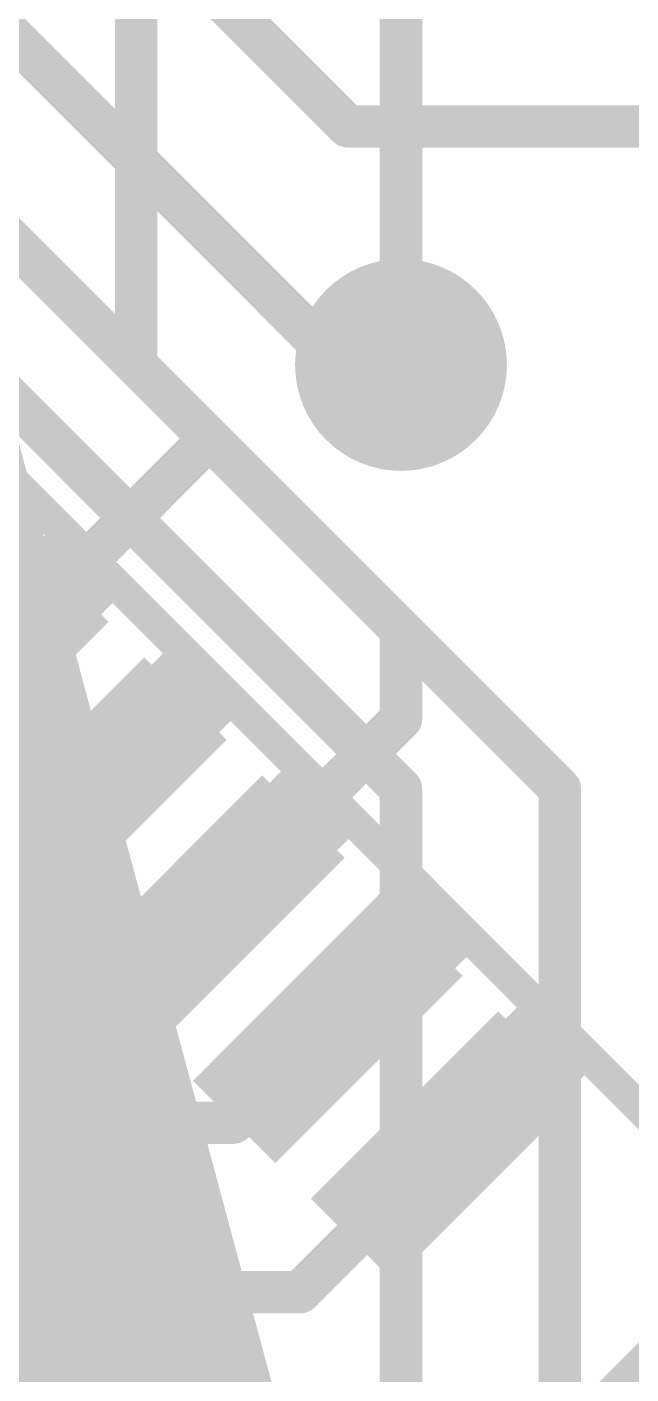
# Model space of a CAD drawing. Extents: x -36.1 to 36.1, y -36.8 to 19.2.
# Drawn here: x -3.06 to -0.17, y -6.11 to 0.35 of the extents above; entities that cross this region are included whole.
import ezdxf

# ---------------------------------------------------------------- set-up
doc = ezdxf.new("R2010")
doc.units = 0
for name, color, linetype in [('1', 12, 'CONTINUOUS'), ('16', 132, 'CONTINUOUS'), ('18', 110, 'CONTINUOUS'), ('21', 41, 'CONTINUOUS'), ('22', 40, 'CONTINUOUS'), ('51', 53, 'CONTINUOUS')]:
    doc.layers.add(name, color=color, linetype=linetype)

# ---------------------------------------------------------------- blocks, each defined once
blk = doc.blocks.new('RECT')
blk.add_solid([(-0.5, -0.5), (0.5, -0.5), (-0.5, 0.5), (0.5, 0.5)])
blk = doc.blocks.new('ROUNDV')
at = {"const_width": 0.5}
blk.add_lwpolyline([(0, -0.25, 1), (0, 0.25, 1), (0, -0.25)], format="xyb", dxfattribs=at)

msp = doc.modelspace()

# ---------------------------------------------------------------- linework, layer by layer
at = {"layer": '1', "const_width": 0.2032}
for points in [[(-4.4495, 1.6211), (-1.5584, -1.27)], [(-2.54, 0.889), (-1.524, -0.127)], [(-2.2225, -1.5875), (-3.81, 0)], [(-1.524, -0.127), (3.175, -0.127)], [(-1.5584, -1.27), (-1.27, -1.27)], [(-1.27, -2.54), (-2.2225, -1.5875)], [(-2.2225, -1.6568), (-2.2225, -1.5875)], [(-3.3182, -2.7525), (-2.2225, -1.6568)], [(-1.27, -2.9671), (-1.27, -2.54)], [(-2.1868, -3.8839), (-1.27, -2.9671)], [(-1.6211, -4.4495), (-2.0738, -4.9022)], [(-2.0738, -4.9022), (-3.6322, -4.9022)], [(-1.0554, -5.0152), (-1.7552, -5.715)], [(-1.7552, -5.715), (-2.54, -5.715)], [(-0.651, -6.62), (0, -5.969)]]:
    msp.add_lwpolyline(points, dxfattribs=at)
at = {"layer": '1', "const_width": 0.1016}
for points in [[(-1.524, -0.0762, 1), (-1.524, -0.1778)], [(-1.5599, -0.1629, 1), (-1.4881, -0.0911)], [(-1.5584, -1.2192, 1), (-1.5584, -1.3208)], [(-1.5943, -1.3059, 1), (-1.5225, -1.2341)], [(-1.27, -1.3208, 1), (-1.27, -1.2192)], [(-2.1866, -1.5516, 1), (-2.2584, -1.6234)], [(-2.1717, -1.5875, 1), (-2.2733, -1.5875)], [(-2.2584, -1.6234, 1), (-2.1866, -1.5516)], [(-2.2733, -1.6568, 1), (-2.1717, -1.6568)], [(-2.1866, -1.6927, 1), (-2.2584, -1.6209)], [(-1.2192, -2.54, 1), (-1.3208, -2.54)], [(-1.3059, -2.5759, 1), (-1.2341, -2.5041)], [(-1.2341, -3.003, 1), (-1.3059, -2.9311)], [(-1.3208, -2.9671, 1), (-1.2192, -2.9671)], [(-2.2227, -3.8479, 1), (-2.1509, -3.9198)], [(-1.5852, -4.4855, 1), (-1.657, -4.4136)], [(-2.1097, -4.8663, 1), (-2.0379, -4.9381)], [(-2.0738, -4.953, 1), (-2.0738, -4.8514)], [(-1.0195, -5.0511, 1), (-1.0913, -4.9793)], [(-2.54, -5.6642, 1), (-2.54, -5.7658)], [(-1.7552, -5.7658, 1), (-1.7552, -5.6642)], [(-1.7911, -5.6791, 1), (-1.7193, -5.7509)]]:
    msp.add_lwpolyline(points, format="xyb", dxfattribs=at)
at = {"layer": '16', "const_width": 0.2032}
for points in [[(-1.27, 1.27), (-1.27, -1.27)], [(-2.54, 0.889), (-2.54, -1.27)], [(-3.81, -0.762), (-1.27, -3.302)], [(-2.54, -1.27), (-0.508, -3.302)], [(-1.27, -6.35), (-1.27, -3.302)], [(-0.508, -8.128), (-0.508, -3.302)], [(-2.54, -4.826), (-3.175, -4.191)], [(-2.54, -5.715), (-2.54, -4.826)]]:
    msp.add_lwpolyline(points, dxfattribs=at)
at = {"layer": '16', "const_width": 0.1016}
for points in [[(-2.5041, -1.2341, 1), (-2.5759, -1.3059)], [(-2.5908, -1.27, 1), (-2.4892, -1.27)], [(-1.3208, -1.27, 1), (-1.2192, -1.27)], [(-1.2192, -3.302, 1), (-1.3208, -3.302)], [(-1.3059, -3.3379, 1), (-1.2341, -3.2661)], [(-0.4572, -3.302, 1), (-0.5588, -3.302)], [(-0.5439, -3.3379, 1), (-0.4721, -3.2661)], [(-2.4892, -4.826, 1), (-2.5908, -4.826)], [(-2.5759, -4.8619, 1), (-2.5041, -4.7901)], [(-2.5908, -5.715, 1), (-2.4892, -5.715)]]:
    msp.add_lwpolyline(points, format="xyb", dxfattribs=at)
at = {"layer": '21', "const_width": 0.1524}
msp.add_lwpolyline([(0, -4.9568), (-4.7058, -0.251)], dxfattribs=at)
at = {"layer": '22', "const_width": 0.254}
for points in [[(-1.9, -6.6), (-3.3, -1.4)], [(-5.7869, -2.032), (-3.1298, -2.032)], [(-5.7203, -2.286), (-3.0615, -2.286)], [(-5.6538, -2.54), (-2.9931, -2.54)], [(-5.5873, -2.794), (-2.9247, -2.794)], [(-5.5208, -3.048), (-2.8563, -3.048)], [(-5.4542, -3.302), (-2.7879, -3.302)], [(-5.3877, -3.556), (-2.7195, -3.556)], [(-5.3212, -3.81), (-2.6512, -3.81)], [(-5.2547, -4.064), (-2.5828, -4.064)], [(-5.1881, -4.318), (-2.5144, -4.318)], [(-5.1216, -4.572), (-2.446, -4.572)], [(-5.0551, -4.826), (-2.3776, -4.826)], [(-4.9886, -5.08), (-2.3092, -5.08)], [(-4.9221, -5.334), (-2.2408, -5.334)], [(-4.8555, -5.588), (-2.1725, -5.588)], [(-4.7423, -5.842), (-2.1041, -5.842)], [(-4.393, -6.096), (-2.0357, -6.096)]]:
    msp.add_lwpolyline(points, dxfattribs=at)
at = {"layer": '22', "const_width": 0.127}
for points in [[(-3.1298, -2.0955, 1), (-3.1298, -1.9685)], [(-3.0615, -2.3495, 1), (-3.0615, -2.2225)], [(-2.9931, -2.6035, 1), (-2.9931, -2.4765)], [(-2.9247, -2.8575, 1), (-2.9247, -2.7305)], [(-2.8563, -3.1115, 1), (-2.8563, -2.9845)], [(-2.7879, -3.3655, 1), (-2.7879, -3.2385)], [(-2.7195, -3.6195, 1), (-2.7195, -3.4925)], [(-2.6512, -3.8735, 1), (-2.6512, -3.7465)], [(-2.5828, -4.1275, 1), (-2.5828, -4.0005)], [(-2.5144, -4.3815, 1), (-2.5144, -4.2545)], [(-2.446, -4.6355, 1), (-2.446, -4.5085)], [(-2.3776, -4.8895, 1), (-2.3776, -4.7625)], [(-2.3092, -5.1435, 1), (-2.3092, -5.0165)], [(-2.2408, -5.3975, 1), (-2.2408, -5.2705)], [(-2.1725, -5.6515, 1), (-2.1725, -5.5245)], [(-2.1041, -5.9055, 1), (-2.1041, -5.7785)], [(-2.0357, -6.1595, 1), (-2.0357, -6.0325)]]:
    msp.add_lwpolyline(points, format="xyb", dxfattribs=at)

# ---------------------------------------------------------------- block references
at = {"layer": '1', "xscale": 1.27, "yscale": 0.5588, "rotation": 45}
for p in [(-3.3182, -2.7525), (-2.7525, -3.3182), (-2.1868, -3.8839), (-1.6211, -4.4495), (-1.0554, -5.0152)]:
    msp.add_blockref('RECT', p, dxfattribs=at)
at = {"layer": '18', "xscale": 1.016, "yscale": 1.016}
for p in [(-1.27, -1.27), (-1.27, -1.27), (-2.54, -5.715), (-2.54, -5.715)]:
    msp.add_blockref('ROUNDV', p, dxfattribs=at)
at = {"layer": '51', "xscale": 0.9906, "yscale": 0.4572, "rotation": 45}
for p in [(-3.1475, -2.5819), (-2.5819, -3.1475), (-2.0162, -3.7132), (-1.4505, -4.2789), (-0.8848, -4.8446)]:
    msp.add_blockref('RECT', p, dxfattribs=at)

doc.saveas('drawing.dxf')
